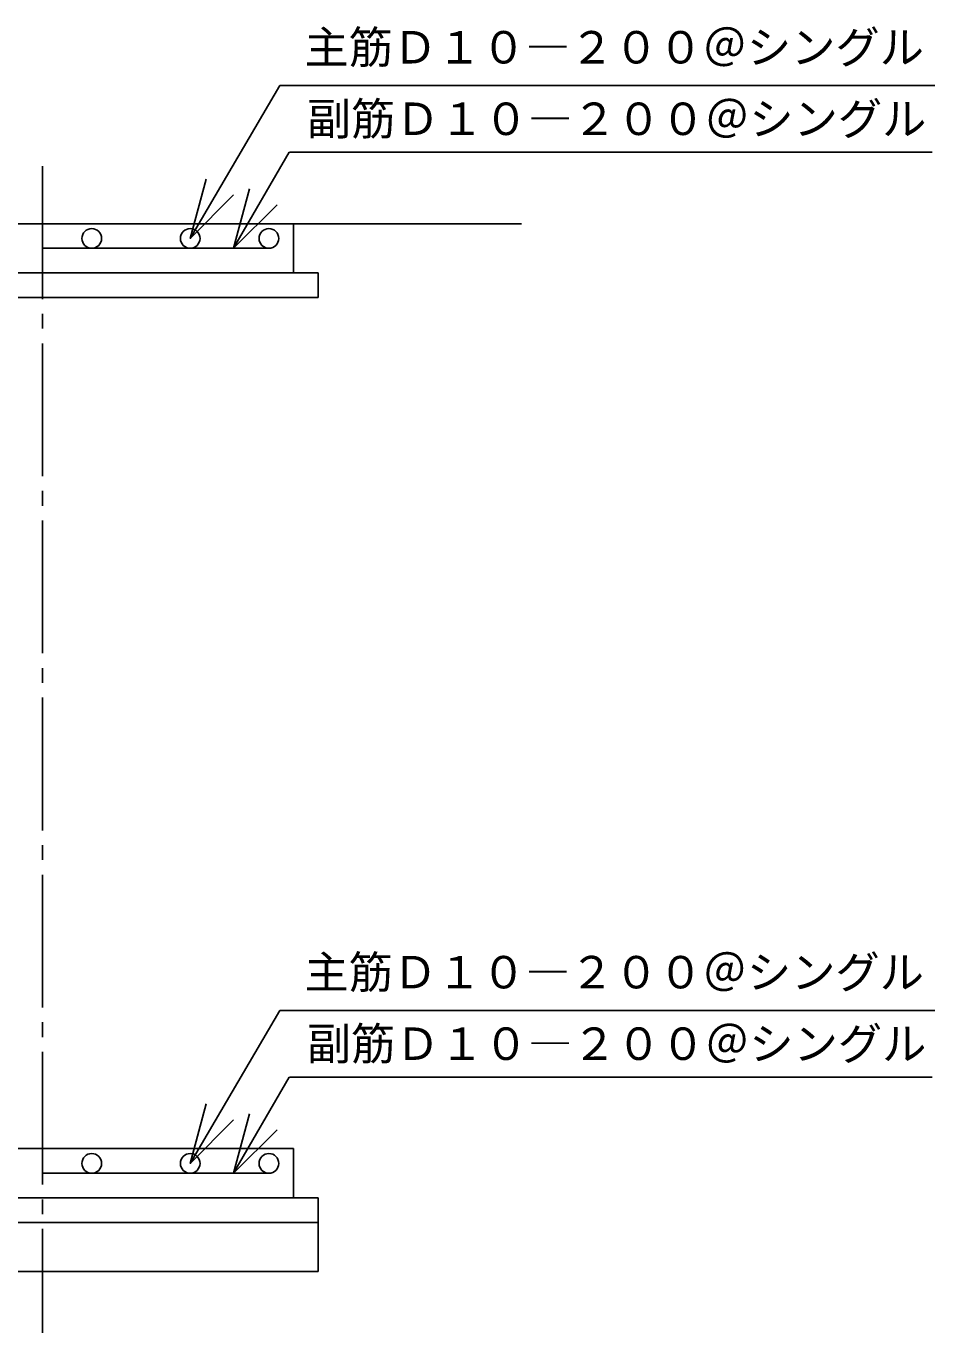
# Model space of a CAD drawing. Units: millimetres, scale not verified. Extents: x -8910 to 8910, y -6308 to 6308.
# Drawn here: x 1330 to 3178, y 213 to 2870 of the extents above; entities that cross this region are included whole.
import ezdxf
from ezdxf.enums import TextEntityAlignment as Align

# ---------------------------------------------------------------- set-up
doc = ezdxf.new("R2010")
doc.units = ezdxf.units.MM
doc.header["$LTSCALE"] = 30
doc.linetypes.add('CHAIN2', pattern=[12, 9, -1, 1, -1])
for name, color, linetype, lineweight in [('0-5_製作', 5, 'Continuous', 25), ('0-7_機器', 2, 'Continuous', 25), ('0-9_08', 2, 'Continuous', 25)]:
    doc.layers.add(name, color=color, linetype=linetype, lineweight=lineweight)
doc.styles.add('ＭＳ ゴシック', font='')
doc.styles.get('ＭＳ ゴシック').set_extended_font_data('MS Gothic')

msp = doc.modelspace()

# ---------------------------------------------------------------- linework, layer by layer
at = {"layer": '0-5_製作', "color": 4}
for p, q in [((1663.75, 2437.98), (1846.03, 2748.84)), ((1846.03, 2748.84), (3177.96, 2748.84)), ((1752.06, 2417.98), (1865.16, 2613.19)), ((1865.59, 2613.44), (3172.25, 2613.44)), ((1663.75, 557.98), (1846.04, 868.84)), ((1846.04, 868.84), (3177.97, 868.84)), ((1752.06, 537.98), (1865.17, 733.19)), ((1865.6, 733.44), (3172.26, 733.44))]:
    msp.add_line(p, q, dxfattribs=at)
at = {"layer": '0-5_製作', "color": 3}
for p, q in [((1363.75, 2417.98), (1824.1, 2417.98)), ((1363.76, 537.98), (1820.05, 537.98))]:
    msp.add_line(p, q, dxfattribs=at)
at = {"layer": '0-5_製作', "color": 4}
for points in [[(1696.1, 2558.72), (1663.75, 2437.98), (1752.14, 2526.37)], [(1784.41, 2538.72), (1752.06, 2417.98), (1840.44, 2506.37)], [(1696.1, 678.72), (1663.75, 557.98), (1752.14, 646.37)], [(1784.41, 658.72), (1752.06, 537.98), (1840.45, 626.37)]]:
    msp.add_lwpolyline(points, dxfattribs=at)
at = {"layer": '0-5_製作', "color": 3}
for centre in [(1463.75, 2437.98), (1663.75, 2437.98), (1823.75, 2437.98), (1463.75, 557.98), (1663.75, 557.98), (1823.75, 557.98)]:
    msp.add_circle(centre, 20, dxfattribs=at)
at = {"layer": '0-7_機器', "linetype": 'CHAIN2'}
msp.add_line((1363.75, 2584.77), (1363.75, 213.47), dxfattribs=at)
at = {"layer": '0-7_機器'}
for p, q in [((823.75, 2467.98), (2337.24, 2467.98)), ((1873.75, 2467.98), (1873.75, 2367.98)), ((803.75, 2367.98), (1923.75, 2367.98)), ((1923.75, 2367.98), (1923.75, 2317.98)), ((803.75, 2317.98), (1923.75, 2317.98)), ((1873.75, 587.98), (853.75, 587.98)), ((1873.75, 587.98), (1873.75, 487.98)), ((1923.75, 487.98), (803.75, 487.98)), ((1923.75, 487.98), (1923.75, 337.98)), ((1923.75, 337.98), (803.75, 337.98))]:
    msp.add_line(p, q, dxfattribs=at)
at = {"layer": '0-9_08'}
msp.add_line((1923.75, 437.98), (803.75, 437.98), dxfattribs=at)

# ---------------------------------------------------------------- texts
at = {"layer": '0-5_製作', "color": 4, "style": 'ＭＳ ゴシック'}
for s, p in [('主筋Ｄ１０―２００＠シングル\u3000', (1896.03, 2773.84)), ('副筋Ｄ１０―２００＠シングル\u3000', (1900.93, 2628.43)), ('主筋Ｄ１０―２００＠シングル\u3000', (1896.04, 893.84)), ('副筋Ｄ１０―２００＠シングル\u3000', (1900.93, 748.44))]:
    msp.add_text(s, height=65.98, dxfattribs=at).set_placement(p, align=Align.BOTTOM_LEFT)

doc.saveas('drawing.dxf')
